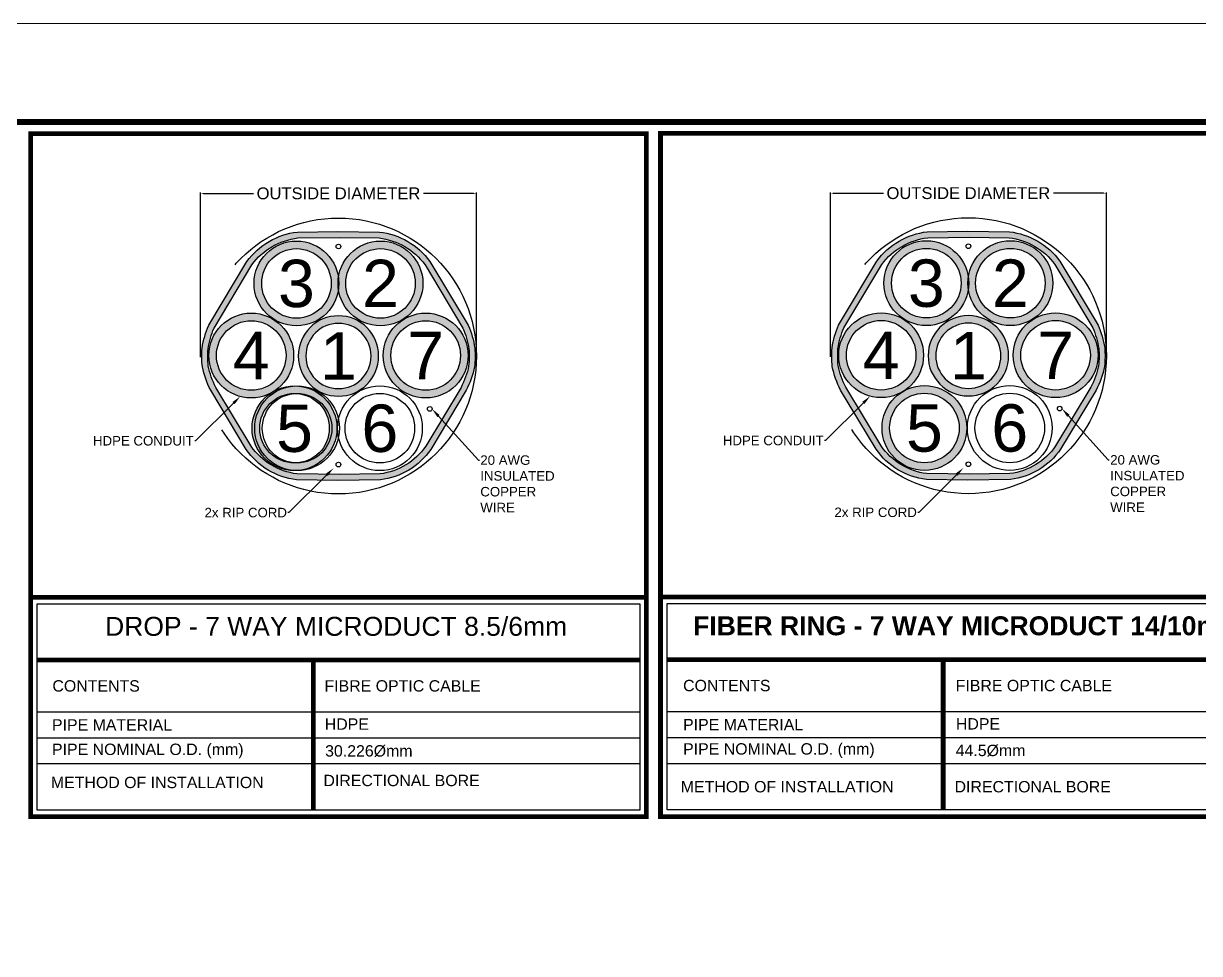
# Paper-space layout 'A-telMax Details' of a CAD drawing. Header units: metres. Extents: x 0 to 2556, y -256 to 559.
# Drawn here: x 186.1 to 434.2, y 362.6 to 558.8 of the extents above; entities that cross this region are included whole.
import ezdxf
from ezdxf import colors
from ezdxf.entities.mleader import LeaderData, LeaderLine
from ezdxf.enums import TextEntityAlignment as Align
from ezdxf.math import Vec2, Vec3

# ---------------------------------------------------------------- set-up
doc = ezdxf.new("R2010")
doc.units = ezdxf.units.M
doc.header["$LTSCALE"] = 10
doc.header["$MEASUREMENT"] = 0
doc.linetypes.add('( Dashed )', pattern=[0.75, 0.5, -0.25])
doc.layers.add('Details Drawings', color=7, linetype='Continuous')
doc.layers.add('VIEWPORT', color=1, linetype='Continuous', lineweight=0, plot=False)
doc.styles.add('ARIAL', font='arial.ttf')
doc.styles.get("Standard").update_dxf_attribs({"font": 'arial.ttf'})
doc.dimstyles.new('VIANET- 1 TO 500', dxfattribs={"dimtxt": 1, "dimasz": 0.6, "dimexe": 0.18, "dimexo": 0.06, "dimgap": 0.3, "dimtad": 0, "dimdec": 1, "dimzin": 0, "dimdsep": 46, "dimtxsty": 'Standard', "dimcen": 0.09, "dimadec": 0, "dimazin": 0, "dimtfac": 1, "dimtdec": 1, "dimtofl": 0, "dimtmove": 0, "dimatfit": 0, "dimfxl": 0.2, "dimtfill": 1, "dimtolj": 1, "dimtzin": 0, "dimarcsym": 0})

# ---------------------------------------------------------------- blocks, each defined once
blk = doc.blocks.new('*D22')
at = {"color": 0, "lineweight": -2, "transparency": 16777216}
for p, q in [((-98.3896780937714, 410.7218979039029), (-98.3896780937714, 445.4333904801552)), ((-40.17294199777075, 411.0169464554348), (-40.17294199777075, 445.4333904801552))]:
    blk.add_line(p, q, dxfattribs=at)
at = {"color": 0, "linetype": 'Continuous', "lineweight": -2, "transparency": 16777216}
for p, q in [((-97.78967809377141, 445.2533904801554), (-86.74450922721718, 445.2533904801554)), ((-40.77294199777075, 445.2533904801554), (-51.81811086432496, 445.2533904801554))]:
    blk.add_line(p, q, dxfattribs=at)
at = {"color": 0, "transparency": 16777216}
for points in [[(-97.78967809377141, 445.3533904801552), (-97.78967809377141, 445.1533904801553), (-98.3896780937714, 445.2533904801554)], [(-40.77294199777075, 445.3533904801552), (-40.77294199777075, 445.1533904801553), (-40.17294199777075, 445.2533904801554)]]:
    blk.add_solid(points, dxfattribs=at)
at = {"layer": 'Defpoints', "color": 0, "transparency": 16777216}
for p in [(-40.17294199777075, 445.2533904801554), (-98.3896780937714, 410.6618979039029), (-40.17294199777075, 410.9569464554348)]:
    blk.add_point(p, dxfattribs=at)
at = {"color": 0, "transparency": 16777216, "insert": (-69.28131004577108, 445.2533904801554), "char_height": 2.5, "attachment_point": 5, "bg_fill": 3, "box_fill_scale": 1.25, "bg_fill_color": 256, "bg_fill_true_color": 13158600, "bg_fill_transparency": 0}
blk.add_mtext('\\A1;OUTSIDE DIAMETER', dxfattribs=at)
blk = doc.blocks.new('*D31')
at = {"color": 0, "lineweight": -2, "transparency": 16777216}
for p, q in [((35.8352038044111, 97.03036464420684), (35.8352038044111, 131.7418572204591)), ((94.05193990041174, 97.32541319573868), (94.05193990041174, 131.7418572204591))]:
    blk.add_line(p, q, dxfattribs=at)
at = {"color": 0, "linetype": 'Continuous', "lineweight": -2, "transparency": 16777216}
for p, q in [((36.4352038044111, 131.5618572204591), (47.4803726709653, 131.5618572204591)), ((93.45193990041176, 131.5618572204591), (82.40677103385755, 131.5618572204591))]:
    blk.add_line(p, q, dxfattribs=at)
at = {"color": 0, "transparency": 16777216}
for points in [[(36.4352038044111, 131.6618572204591), (36.4352038044111, 131.4618572204591), (35.8352038044111, 131.5618572204591)], [(93.45193990041176, 131.6618572204591), (93.45193990041176, 131.4618572204591), (94.05193990041174, 131.5618572204591)]]:
    blk.add_solid(points, dxfattribs=at)
at = {"layer": 'Defpoints', "color": 0, "transparency": 16777216}
for p in [(94.05193990041174, 131.5618572204591), (35.8352038044111, 96.97036464420685), (94.05193990041174, 97.26541319573867)]:
    blk.add_point(p, dxfattribs=at)
at = {"color": 0, "transparency": 16777216, "insert": (64.94357185241142, 131.5618572204591), "char_height": 2.5, "attachment_point": 5, "bg_fill": 3, "box_fill_scale": 1.25, "bg_fill_color": 256, "bg_fill_true_color": 13158600, "bg_fill_transparency": 0}
blk.add_mtext('\\A1;OUTSIDE DIAMETER', dxfattribs=at)
blk = doc.blocks.new('*U270')
at = {"color": 7, "const_width": 1.207356550814765}
blk.add_lwpolyline([(722.0481283704057, 538.0250093943907), (21.5, 538.0250093943923), (21.5, 20.77500939439051), (842.0996135448786, 20.7750093850118), (842.0996135448786, 538.0250093943905)], dxfattribs=at)
at = {"color": 7, "const_width": 0.9999999999999998}
blk.add_lwpolyline([(21.5, 538.0250093943923), (842.0996135448786, 538.0250093943905), (842.0996135448786, 20.77500939439233), (21.5, 20.77500939439051)], close=True, dxfattribs=at)
at = {"layer": 'VIEWPORT'}
blk.add_lwpolyline([(0, 558.800018788781), (863.5996135448787, 558.800018788781), (863.5996135448804, 1.819e-12), (0, 0)], close=True, dxfattribs=at)
at = {"color": 7, "ltscale": 3}
for tag, p in [('KS', (737.0545629669266, 94.57891486703373)), ('ASBUILT_DATE', (797.0803061486289, 93.98015602985652)), ('DRAWN_BY', (737.0545629669264, 87.49923546962965)), ('DESIGNED_BY', (737.0545629669264, 80.53804023957672)), ('DESIGN_SCALE', (797.0803061451735, 74.10602704826671))]:
    blk.add_attdef(tag, text='', height=2, dxfattribs=at).set_placement(p, align=Align.TOP_LEFT)
blk = doc.blocks.new('d7WayDrop')
blk.add_wipeout([(0, 144.1169616083863), (0, 0), (129.88564836768023, 6.110667527536862e-13), (129.88564836768023, 144.116961608387)])
h = blk.add_hatch(color=8)
h.dxf.hatch_style = 1
h.paths.add_polyline_path([(51.62471371790719, 89.94900786297006, -0.0337662239928018), (50.58740864737263, 89.3317879539046, 0.2464497693935527), (46.72367194936765, 81.96910499749129, 1), (64.6176349680872, 81.96910499749129, 0.559372205658673)])
h.paths.add_polyline_path([(63.00688337514083, 81.96910499749129, -1), (48.33442354231403, 81.96910499749129, -1)], flags=16)
h = blk.add_hatch(color=180)
h.dxf.hatch_style = 1
h.paths.add_polyline_path([(84.40595570348704, 77.49779929996686), (87.60003191348095, 82.8195653397894), (86.71858747732635, 83.79186411377223), (83.3494596486803, 78.17843823300905, -0.2132415897036117), (73.71777361786233, 72.33768385995222), (65.08764479659521, 72.21821211246618), (56.1678747498181, 72.33768385995222, -0.2132415897036122), (46.53618871900016, 78.17843823300909), (41.72724554175317, 86.19079260578009), (40.81037478164796, 85.27751891301705), (45.4796926641934, 77.49779929996686, 0.2152038058761018), (56.08217645272748, 71.08262051879228), (64.7806159290592, 70.962203108327), (73.80347191495275, 71.08262051879228, 0.2152038058761021)])
at = {"flags": 128}
for points in [[(64.78061592905897, 70.96220310832689), (56.08217645272748, 71.08262051879217, -0.2152038058761009), (45.4796926641934, 77.49779929996679), (37.98990282428213, 89.9768093782901, -0.0727315386270875), (36.2334023540277, 94.93631904959636, -0.0465365873897718), (36.18380704665651, 98.89375539252921, -0.0658599256682392), (37.5723053984234, 103.685315830401), (45.63638728574618, 117.1732796219508, -0.2087093082942889), (56.28442862378824, 123.3632251093348), (64.78339121526754, 123.4620988988946), (73.60121974389176, 123.3632251093348, -0.2087093082942889), (84.24926108193404, 117.1732796219508), (92.31334296925684, 103.685315830401, -0.0658599256682392), (93.70184132102371, 98.89375539252921, -0.0465365873897718), (93.65224601365276, 94.93631904959636, -0.0727315386270875), (91.89574554339814, 89.9768093782901), (84.40595570348681, 77.49779929996679, -0.2152038058761009), (73.80347191495275, 71.08262051879217)], [(65.08764479659521, 72.21821211246618), (56.16787474981788, 72.33768385995211, -0.2132415897036112), (46.53618871899993, 78.17843823300905), (39.08502359445379, 90.59309427435484, -0.0713936647414002), (37.47667077833285, 95.12482886496878, -0.0452797674451233), (37.43237446750686, 98.74881782644744, -0.0641444607073559), (38.69155766843732, 103.1095065418595), (46.6836023073356, 116.4769810065438, -0.2064707663756685), (56.36544118580968, 122.1079532274419), (65.08764479659521, 122.2060545415442), (73.52020718187055, 122.1079532274419, -0.2064707663756685), (83.20204606034463, 116.4769810065438), (91.19409069924292, 103.1095065418595, -0.0641444607073559), (92.45327390017336, 98.74881782644744, -0.0452797674451233), (92.4089775893474, 95.12482886496878, -0.0713936647414002), (90.80062477322643, 90.59309427435484), (83.3494596486803, 78.17843823300905, -0.2132415897036112), (73.71777361786233, 72.33768385995211)]]:
    blk.add_lwpolyline(points, format="xyb", close=True, dxfattribs=at)
for points in [[(64.94282418384, 88.7292997353511, 0.9999999999999998), (64.94282418384, 105.6885638134823, 0.9999999999999998)], [(64.94282418384, 90.32929973535113, 0.9999999999999998), (64.94282418384, 104.0885638134824, 0.9999999999999998)]]:
    blk.add_lwpolyline(points, format="xyb", close=True)
at = {"const_width": 1, "flags": 128}
for points in [[(129.8856483676804, 46.29838779364525), (0, 46.29838779364547)], [(1.371455499448302, 33.08808682419193), (128.5141928682324, 33.08808682419193)], [(59.62330584749315, 33.08808682419193), (59.62330584749315, 1.371455499448472)]]:
    blk.add_lwpolyline(points, dxfattribs=at)
blk.add_lwpolyline([(1.371455499448302, 44.92693229419717), (128.5141928682324, 44.92693229419717), (128.5141928682324, 1.371455499448472), (1.371455499448302, 1.371455499448472)], close=True)
for points in [[(1.371455499448302, 22.11644282860596), (128.5141928682324, 22.11644282860596)], [(1.371455499448302, 16.63062083081297), (128.5141928682324, 16.63062083081297)], [(128.5141928682324, 11.14479883302005), (1.371455499448302, 11.14479883302005)]]:
    blk.add_lwpolyline(points)
at = {"linetype": '( Dashed )', "ltscale": 15}
blk.add_circle((64.94282418384023, 97.2089317744168), 29.10911571657143, dxfattribs=at)
for centre, radius in [((56.07951146943787, 112.522800033348), 8.946981509359752), ((56.07951146943787, 112.522800033348), 7.336229916413425), ((73.80613689824212, 112.522800033348), 8.946981509359752), ((73.80613689824212, 112.522800033348), 7.336229916413425), ((46.54146890655238, 97.31169081938343), 8.946981509359752), ((46.54146890655238, 97.31169081938343), 7.336229916413425), ((83.34417946112784, 97.31169081938343), 8.946981509359752), ((83.34417946112784, 97.31169081938343), 7.336229916413425), ((55.67065345872743, 81.96910499749129), 8.946981509359752), ((56.21096682838446, 81.96910499749129), 8.946981509359752), ((73.67468153929578, 81.96910499749129), 8.946981509359752), ((73.67468153929578, 81.96910499749129), 8.946981509359752), ((55.67065345872743, 81.96910499749129), 7.336229916413425), ((56.21096682838446, 81.96910499749129), 7.336229916413425), ((73.67468153929578, 81.96910499749129), 7.336229916413425), ((73.67468153929578, 81.96910499749129), 7.336229916413425), ((84.20572312214222, 86.04821841110036), 0.4891118321988938), ((64.94282418384, 74.30476511001007), 0.4891118321988938)]:
    blk.add_circle(centre, radius)
at = {"ltscale": 1.5, "style": 'ARIAL'}
for s, p in [('5', (55.67065345872743, 81.96910499749129)), ('6', (73.67468153929578, 81.96910499749129))]:
    blk.add_text(s, height=10, dxfattribs=at).set_placement(p, align=Align.MIDDLE_CENTER)
for s, height, p in [('DROP - 7 WAY MICRODUCT 8.5/6mm', 4, (15.71090058220289, 38.16883706619512)), ('CONTENTS', 2.400047124034414, (4.594894923012503, 26.40142269442038)), ('PIPE MATERIAL', 2.400047124034414, (4.503215087442299, 18.1743268376519)), ('HDPE', 2.400047124034414, (62.04819187156265, 18.33855178564909)), ('PIPE NOMINAL O.D. (mm)', 2.400047124034414, (4.503215087442299, 13.01920710388009)), ('30.226Ømm', 2.400047124034414, (62.12653286589742, 12.69177911970087)), ('METHOD OF INSTALLATION', 2.400047124034414, (4.274503833198678, 6.032858864999354)), ('DIRECTIONAL BORE', 2.400047124034414, (61.7701246978239, 6.446032021427697))]:
    blk.add_text(s, height=height).set_placement(p)
at = {"color": 7}
blk.add_text('FIBRE OPTIC CABLE', height=2.400047124034414, dxfattribs=at).set_placement((61.99228739238392, 26.40142269442038))
ml = blk.add_multileader_mtext('Standard')
ml.set_content('HDPE CONDUIT', color=256)
ml.set_leader_properties()
ml.build(insert=Vec2(0, 0))
ml.multileader.update_dxf_attribs({"dogleg_length": 0.25, "arrow_head_size": 2})
ctx = ml.context
ctx.base_point, ctx.char_height, ctx.arrow_head_size, ctx.landing_gap_size, ctx.plane_origin, ctx.plane_x_axis, ctx.plane_y_axis = Vec3(13.22751162973403, 79.30453868737244), 2, 2, 0.2, Vec3(44.21791624499883, 88.67169190978778), Vec3(1, -2e-16), Vec3(2e-16, 1)
ctx.text_align_type = 2
notes = []
notes.append((ctx, [(0, (1, 1, 0), (34.81386906493185, 79.30453868737244), (-1, 2e-16), 0.2, [(0, [(44.21791624499899, 88.67169190978782)], 0, [])])]))
ctx.mtext.insert, ctx.mtext.text_direction, ctx.mtext.alignment, ctx.mtext.flow_direction = Vec3(34.41386906493185, 80.32159189337516), Vec3(1, -2e-16), 3, 5
ml = blk.add_multileader_mtext('Standard')
ml.set_content('20 AWG INSULATED COPPER WIRE', color=256)
ml.set_leader_properties()
ml.build(insert=Vec2(0, 0))
ml.multileader.update_dxf_attribs({"dogleg_length": 0.25, "arrow_head_size": 2})
ctx = ml.context
ctx.base_point, ctx.char_height, ctx.arrow_head_size, ctx.landing_gap_size, ctx.plane_origin, ctx.plane_x_axis, ctx.plane_y_axis = Vec3(94.66465682061673, 75.24737348368252), 2, 2, 0.2, Vec3(114.1546521589378, 84.61452670609788), Vec3(1, -2e-16), Vec3(2e-16, 1)
notes.append((ctx, [(1, (1, 1, 0), (94.46465682061672, 75.24737348368252), (1, -2e-16), 0.2, [(0, [(84.69427547833175, 86.02483081484718)], 0, [])])]))
ctx.mtext.insert, ctx.mtext.text_direction, ctx.mtext.width, ctx.mtext.flow_direction = Vec3(94.86465682061657, 76.24737348368252), Vec3(1, -2e-16), 15.44914375109147, 5
ml = blk.add_multileader_mtext('Standard')
ml.set_content('2x RIP CORD', color=256)
ml.set_leader_properties()
ml.build(insert=Vec2(0, 0))
ml.multileader.update_dxf_attribs({"dogleg_length": 0.25, "arrow_head_size": 2})
ctx = ml.context
ctx.base_point, ctx.char_height, ctx.arrow_head_size, ctx.landing_gap_size, ctx.plane_origin, ctx.plane_x_axis, ctx.plane_y_axis = Vec3(36.71755272137192, 64.15796494522112), 2, 2, 0.2, Vec3(63.87848939666423, 73.52511816763638), Vec3(1, -2e-16), Vec3(2e-16, 1)
ctx.text_align_type = 2
notes.append((ctx, [(0, (1, 1, 0), (54.47444221659703, 64.15796494522112), (-1, 2e-16), 0.2, [(0, [(63.87848939666423, 73.52511816763638)], 0, [])])]))
ctx.mtext.insert, ctx.mtext.text_direction, ctx.mtext.alignment, ctx.mtext.flow_direction = Vec3(54.07444221659694, 65.17501815122387), Vec3(1, -2e-16), 3, 5
for ctx, leaders in notes:
    for number, flags, end, landing, length, lines in leaders:
        leader = LeaderData()
        leader.index, (leader.has_last_leader_line, leader.has_dogleg_vector, leader.attachment_direction) = number, flags
        leader.last_leader_point, leader.dogleg_vector, leader.dogleg_length = Vec3(end), Vec3(landing), length
        for number, points, colour, breaks in lines:
            line = LeaderLine()
            line.index, line.vertices, line.color, line.breaks = number, Vec3.list(points), colors.encode_raw_color(colour), breaks
            leader.lines.append(line)
        ctx.leaders.append(leader)
dim = blk.add_linear_dim(base=(94.05193990041151, 131.5053757991372), p1=(35.83520380441087, 96.91388322288492), p2=(94.05193990041151, 97.2089317744168), text='OUTSIDE DIAMETER', dimstyle='VIANET- 1 TO 500', override={"dimtxt": 2.5, "dimpost": 'm'})
dim.commit()
dim.dimension.update_dxf_attribs({"geometry": '*D22', "text_midpoint": (64.94357185241121, 131.5053757991372), "dimtype": 128, "insert": (134.2248818981822, -313.748014681018)})
h = blk.add_hatch(color=180)
h.dxf.hatch_style = 1
h.paths.add_polyline_path([(73.60121974389199, 123.3632251093349), (64.78339121526754, 123.4620988988947), (56.28442862378847, 123.3632251093349, 0.2087093082942895), (45.63638728574642, 117.173279621951), (37.57230539842363, 103.6853158304011, 0.0658599256682383), (36.18380704665651, 98.89375539252937, 0.0465365873897723), (36.2334023540277, 94.93631904959653, 0.0727315386270877), (37.98990282428235, 89.97680937829021), (40.81037478164796, 85.27751891301705), (41.72724554175317, 86.19079260578009), (39.08502359445379, 90.59309427435484, -0.0713936647414006), (37.47667077833285, 95.12482886496878, -0.0452797674451228), (37.43237446750686, 98.74881782644749, -0.0641444607073565), (38.69155766843732, 103.1095065418595), (46.6836023073356, 116.4769810065438, -0.2064707663756693), (56.36544118580974, 122.1079532274421), (65.08764479659521, 122.2060545415443), (73.52020718187055, 122.1079532274421, -0.2064707663756688), (83.20204606034463, 116.4769810065438), (91.19409069924315, 103.1095065418595, -0.0641444607073561), (92.45327390017336, 98.74881782644752, -0.0452797674451235), (92.4089775893474, 95.12482886496878, -0.0713936647413998), (90.80062477322643, 90.59309427435484), (86.71858747732635, 83.79186411377223), (87.60003191348095, 82.8195653397894), (91.89574554339814, 89.97680937829017, 0.0727315386270869), (93.65224601365276, 94.93631904959636, 0.0465365873897722), (93.70184132102371, 98.89375539252927, 0.0658599256682396), (92.31334296925684, 103.6853158304011), (84.24926108193404, 117.173279621951, 0.208709308294289)])
h = blk.add_hatch(color=102)
h.dxf.hatch_style = 1
h.paths.add_polyline_path([(47.13252996007832, 112.5228000333482, 0.933805803454355), (64.94282418384023, 111.3020765365877, -0.034230012355637), (64.85915538888258, 112.5228000333482, -0.034230012355637), (64.94282418384023, 113.7435235301085, 0.933805803454355)])
h.paths.add_polyline_path([(63.4157413858515, 112.5228000333482, -1), (48.7432815530247, 112.5228000333482, -1)], flags=16)
h = blk.add_hatch(color=30)
h.dxf.hatch_style = 1
h.paths.add_polyline_path([(82.75311840760213, 112.5228000333482, 0.9338058034543499), (64.94282418384023, 113.7435235301085, -0.0342300123556361), (65.02649297879789, 112.5228000333482, -0.0342300123556376), (64.94282418384023, 111.3020765365877, 0.9338058034543524)])
h.paths.add_polyline_path([(66.46990698182896, 112.5228000333482, -1), (81.14236681465576, 112.5228000333482, -1)], flags=16)
h = blk.add_hatch(color=25)
h.dxf.hatch_style = 1
h.paths.add_polyline_path([(37.59448739719261, 97.31169081938343, 1), (55.48845041591215, 97.31169081938343, 1)])
h.paths.add_polyline_path([(53.87769882296578, 97.31169081938343, -1), (39.20523899013897, 97.31169081938343, -1)], flags=16)
h = blk.add_hatch(color=180)
h.dxf.hatch_style = 1
h.paths.add_polyline_path([(64.94282418384023, 105.6885638134824, 1), (64.94282418384023, 88.7292997353511, 1)])
h.paths.add_polyline_path([(64.94282418384023, 90.32929973535113, -1), (64.94282418384023, 104.0885638134824, -1)], flags=16)
h = blk.add_hatch(color=240)
h.dxf.hatch_style = 1
h.paths.add_polyline_path([(74.39719795176832, 97.31169081938343, 1), (92.29116097048787, 97.31169081938343, 1)])
h.paths.add_polyline_path([(90.68040937754148, 97.31169081938343, -1), (76.00794954471468, 97.31169081938343, -1)], flags=16)
at = {"const_width": 1, "flags": 128}
blk.add_lwpolyline([(0, 144.1169616083863), (129.8856483676802, 144.116961608387), (129.8856483676802, 6.253e-13), (0, 0)], close=True, dxfattribs=at)
for points in [[(64.94282418384023, 88.7292997353511, 0.9999999999999998), (64.94282418384023, 105.6885638134824, 0.9999999999999998)], [(64.94282418384023, 90.32929973535113, 0.9999999999999998), (64.94282418384023, 104.0885638134824, 0.9999999999999998)]]:
    blk.add_lwpolyline(points, format="xyb", close=True)
for centre, radius in [((56.0795114694381, 112.5228000333482), 8.946981509359752), ((56.0795114694381, 112.5228000333482), 7.336229916413425), ((64.94282418384, 120.3186165287567), 0.4891118321988938), ((73.80613689824236, 112.5228000333482), 8.946981509359752), ((73.80613689824236, 112.5228000333482), 7.336229916413425), ((46.54146890655238, 97.31169081938343), 8.946981509359752), ((83.34417946112806, 97.31169081938343), 8.946981509359752), ((83.34417946112806, 97.31169081938343), 7.336229916413425)]:
    blk.add_circle(centre, radius)
at = {"ltscale": 1.5, "style": 'ARIAL'}
for s, p in [('3', (56.07951146943787, 112.522800033348)), ('2', (73.80613689824236, 112.5228000333482)), ('4', (46.54146890655238, 97.31169081938343)), ('1', (64.94282418384023, 97.2089317744168)), ('7', (83.34417946112806, 97.31169081938343))]:
    blk.add_text(s, height=10, dxfattribs=at).set_placement(p, align=Align.MIDDLE_CENTER)
blk = doc.blocks.new('d7WayFiberRing')
blk.add_wipeout([(0, 144.1734430297082), (129.88564836768023, 144.1734430297089), (129.88564836768023, 5.542233338928781e-13), (0, 0)])
h = blk.add_hatch(color=8)
h.dxf.hatch_style = 1
h.paths.add_polyline_path([(51.62471371790719, 90.0054892842919, -0.0337662239928018), (50.58740864737263, 89.38826937522651, 0.2464497693935527), (46.72367194936765, 82.02558641881319, 1), (64.6176349680872, 82.02558641881319, 0.559372205658673)])
h.paths.add_polyline_path([(63.00688337514083, 82.02558641881319, -1), (48.33442354231403, 82.02558641881319, -1)], flags=16)
h = blk.add_hatch(color=30)
h.dxf.hatch_style = 1
h.paths.add_polyline_path([(84.40595570348704, 77.55428072128882), (87.60003191348095, 82.8760467611113), (86.71858747732635, 83.84834553509415), (83.3494596486803, 78.23491965433095, -0.2132415897036117), (73.71777361786233, 72.39416528127413), (65.08764479659521, 72.27469353378808), (56.1678747498181, 72.39416528127413, -0.2132415897036122), (46.53618871900016, 78.23491965433107), (41.72724554175317, 86.24727402710198), (40.81037478164796, 85.33400033433895), (45.4796926641934, 77.55428072128882, 0.2152038058761018), (56.08217645272748, 71.13910194011419), (64.7806159290592, 71.01868452964891), (73.80347191495275, 71.13910194011419, 0.2152038058761021)])
at = {"const_width": 1, "flags": 128}
blk.add_lwpolyline([(0, 144.1734430297082), (129.8856483676802, 144.1734430297089), (129.8856483676802, 5.684e-13), (0, 0)], close=True, dxfattribs=at)
at = {"flags": 128}
for points in [[(64.7806159290592, 71.01868452964891), (56.08217645272748, 71.13910194011419, -0.2152038058761009), (45.4796926641934, 77.5542807212887), (37.98990282428235, 90.03329079961212, -0.0727315386270875), (36.2334023540277, 94.99280047091837, -0.0465365873897718), (36.18380704665651, 98.95023681385125, -0.0658599256682392), (37.57230539842363, 103.741797251723), (45.63638728574642, 117.2297610432729, -0.2087093082942889), (56.28442862378847, 123.4197065306569), (64.78339121526754, 123.5185803202166), (73.60121974389199, 123.4197065306569, -0.2087093082942889), (84.24926108193404, 117.2297610432729), (92.31334296925684, 103.741797251723, -0.0658599256682392), (93.70184132102371, 98.95023681385125, -0.0465365873897718), (93.65224601365276, 94.99280047091837, -0.0727315386270875), (91.89574554339814, 90.03329079961212), (84.40595570348704, 77.5542807212887, -0.2152038058761009), (73.80347191495275, 71.13910194011419)], [(65.08764479659521, 72.27469353378808), (56.1678747498181, 72.39416528127413, -0.2132415897036112), (46.53618871900016, 78.23491965433095), (39.08502359445379, 90.64957569567673, -0.0713936647414002), (37.47667077833285, 95.18131028629068, -0.0452797674451233), (37.43237446750686, 98.80529924776943, -0.0641444607073559), (38.69155766843732, 103.1659879631814), (46.6836023073356, 116.5334624278657, -0.2064707663756685), (56.36544118580968, 122.1644346487639), (65.08764479659521, 122.2625359628662), (73.52020718187055, 122.1644346487639, -0.2064707663756685), (83.20204606034463, 116.5334624278657), (91.19409069924315, 103.1659879631814, -0.0641444607073559), (92.45327390017336, 98.80529924776943, -0.0452797674451233), (92.4089775893474, 95.18131028629068, -0.0713936647414002), (90.80062477322643, 90.64957569567673), (83.3494596486803, 78.23491965433095, -0.2132415897036112), (73.71777361786233, 72.39416528127413)]]:
    blk.add_lwpolyline(points, format="xyb", close=True, dxfattribs=at)
for points in [[(64.94282418384023, 88.785781156673, 0.9999999999999998), (64.94282418384023, 105.7450452348043, 0.9999999999999998)], [(64.94282418384023, 90.38578115667305, 0.9999999999999998), (64.94282418384023, 104.1450452348043, 0.9999999999999998)]]:
    blk.add_lwpolyline(points, format="xyb", close=True)
at = {"const_width": 1, "flags": 128}
for points in [[(2.274e-13, 46.3548692149667), (129.8856483676802, 46.3548692149667)], [(1.371455499448302, 33.14456824551303), (128.5141928682321, 33.14456824551303)], [(59.62330584749338, 33.14456824551314), (59.62330584749338, 1.427936920769639)]]:
    blk.add_lwpolyline(points, dxfattribs=at)
at = {"flags": 128}
blk.add_lwpolyline([(1.371455499448302, 44.98341371551828), (128.5141928682321, 44.98341371551805), (128.5141928682325, 1.427936920769639), (1.371455499448643, 1.427936920769639)], close=True, dxfattribs=at)
for points in [[(1.371455499448302, 22.17292424992706), (128.5141928682321, 22.17292424992706)], [(1.371455499448302, 16.68710225213419), (128.5141928682321, 16.68710225213419)], [(1.371455499448302, 11.20128025434121), (128.5141928682321, 11.20128025434121)]]:
    blk.add_lwpolyline(points, dxfattribs=at)
at = {"linetype": '( Dashed )', "ltscale": 15}
blk.add_circle((64.94282418384046, 97.26541319573867), 29.10911571657143, dxfattribs=at)
for centre, radius in [((56.0795114694381, 112.5792814546701), 8.946981509359752), ((56.0795114694381, 112.5792814546701), 7.336229916413425), ((64.94282418384023, 120.3750979500787), 0.4891118321988938), ((73.80613689824236, 112.5792814546701), 8.946981509359752), ((73.80613689824236, 112.5792814546701), 7.336229916413425), ((46.54146890655238, 97.36817224070533), 8.946981509359752), ((46.54146890655238, 97.36817224070533), 7.336229916413425), ((83.34417946112806, 97.36817224070533), 8.946981509359752), ((83.34417946112806, 97.36817224070533), 7.336229916413425), ((55.67065345872743, 82.02558641881319), 8.946981509359752), ((55.67065345872743, 82.02558641881319), 7.336229916413425), ((73.67468153929578, 82.02558641881319), 8.946981509359752), ((73.67468153929578, 82.02558641881319), 8.946981509359752), ((73.67468153929578, 82.02558641881319), 7.336229916413425), ((73.67468153929578, 82.02558641881319), 7.336229916413425), ((84.20572312214244, 86.1046998324223), 0.4891118321988938), ((64.94282418384023, 74.36124653133197), 0.4891118321988938)]:
    blk.add_circle(centre, radius)
at = {"ltscale": 1.5, "style": 'ARIAL'}
for s, p in [('5', (55.67065345872743, 82.02558641881319)), ('6', (73.67468153929578, 82.02558641881319))]:
    blk.add_text(s, height=10, dxfattribs=at).set_placement(p, align=Align.MIDDLE_CENTER)
at = {"insert": (64.94282418384023, 40.22395423103683), "char_height": 4, "attachment_point": 5}
blk.add_mtext_dynamic_manual_height_columns('{\\fArial|b1|i0|c0|p34;FIBER RING - 7 WAY MICRODUCT 14/10mm}', width=159.6979491852389, gutter_width=6.25, heights=[0], dxfattribs=at)
at = {"char_height": 2.400047124034414, "attachment_point": 4}
for s, insert, width in [('CONTENTS', (4.761883194943948, 27.65874624772005), 112.0261995928462), ('{\\C7;FIBRE OPTIC CABLE }', (62.26732689909477, 27.65874624772005), 59.79660265552599), ('PIPE MATERIAL', (4.761883194943948, 19.43001325103068), 112.0261995928462), ('HDPE', (62.31668281858969, 19.59505676898834), 65.46873332556383), ('PIPE NOMINAL O.D. (mm)', (4.761883194943948, 13.9441912532377), 112.0261995928462), ('44.5%%Cmm', (62.26732689909477, 13.9441912532377), 112.0261995928462), ('METHOD OF INSTALLATION', (4.274503833198878, 6.314608587555426), 112.0261995928462), ('DIRECTIONAL BORE', (62.02879280532579, 6.314608587555426), 63.99901259235647)]:
    blk.add_mtext(s, dxfattribs=dict(at, insert=insert, width=width))
ml = blk.add_multileader_mtext('Standard')
ml.set_content('HDPE CONDUIT', color=256)
ml.set_leader_properties()
ml.build(insert=Vec2(0, 0))
ml.multileader.update_dxf_attribs({"dogleg_length": 0.25, "arrow_head_size": 2})
ctx = ml.context
ctx.base_point, ctx.char_height, ctx.arrow_head_size, ctx.landing_gap_size, ctx.plane_origin, ctx.plane_x_axis, ctx.plane_y_axis = Vec3(13.22751162973403, 79.36102010869443), 2, 2, 0.2, Vec3(44.21791624499905, 88.7281733311097), Vec3(1, -1e-16), Vec3(1e-16, 1)
ctx.text_align_type = 2
notes = []
notes.append((ctx, [(0, (1, 1, 0), (34.81386906493185, 79.36102010869443), (-1, 1e-16), 0.2, [(0, [(44.21791624499899, 88.72817333110972)], 0, [])])]))
ctx.mtext.insert, ctx.mtext.text_direction, ctx.mtext.alignment, ctx.mtext.flow_direction = Vec3(34.41386906493185, 80.37807331469719), Vec3(1, -1e-16), 3, 5
ml = blk.add_multileader_mtext('Standard')
ml.set_content('20 AWG INSULATED COPPER WIRE', color=256)
ml.set_leader_properties()
ml.build(insert=Vec2(0, 0))
ml.multileader.update_dxf_attribs({"dogleg_length": 0.25, "arrow_head_size": 2})
ctx = ml.context
ctx.base_point, ctx.char_height, ctx.arrow_head_size, ctx.landing_gap_size, ctx.plane_origin, ctx.plane_x_axis, ctx.plane_y_axis = Vec3(94.66465682061673, 75.30385490500453), 2, 2, 0.2, Vec3(114.1546521589378, 84.67100812741978), Vec3(1, -1e-16), Vec3(1e-16, 1)
notes.append((ctx, [(1, (1, 1, 0), (94.46465682061672, 75.30385490500453), (1, -1e-16), 0.2, [(0, [(84.69427547833196, 86.08131223616921)], 0, [])])]))
ctx.mtext.insert, ctx.mtext.text_direction, ctx.mtext.width, ctx.mtext.flow_direction = Vec3(94.8646568206168, 76.30385490500453), Vec3(1, -1e-16), 15.44914375109147, 5
ml = blk.add_multileader_mtext('Standard')
ml.set_content('2x RIP CORD', color=256)
ml.set_leader_properties()
ml.build(insert=Vec2(0, 0))
ml.multileader.update_dxf_attribs({"dogleg_length": 0.25, "arrow_head_size": 2})
ctx = ml.context
ctx.base_point, ctx.char_height, ctx.arrow_head_size, ctx.landing_gap_size, ctx.plane_origin, ctx.plane_x_axis, ctx.plane_y_axis = Vec3(36.71755272137192, 64.21444636654303), 2, 2, 0.2, Vec3(63.87848939666423, 73.58159958895838), Vec3(1, -1e-16), Vec3(1e-16, 1)
ctx.text_align_type = 2
notes.append((ctx, [(0, (1, 1, 0), (54.47444221659703, 64.21444636654303), (-1, 1e-16), 0.2, [(0, [(63.87848939666423, 73.58159958895838)], 0, [])])]))
ctx.mtext.insert, ctx.mtext.text_direction, ctx.mtext.alignment, ctx.mtext.flow_direction = Vec3(54.07444221659716, 65.23149957254577), Vec3(1, -1e-16), 3, 5
for ctx, leaders in notes:
    for number, flags, end, landing, length, lines in leaders:
        leader = LeaderData()
        leader.index, (leader.has_last_leader_line, leader.has_dogleg_vector, leader.attachment_direction) = number, flags
        leader.last_leader_point, leader.dogleg_vector, leader.dogleg_length = Vec3(end), Vec3(landing), length
        for number, points, colour, breaks in lines:
            line = LeaderLine()
            line.index, line.vertices, line.color, line.breaks = number, Vec3.list(points), colors.encode_raw_color(colour), breaks
            leader.lines.append(line)
        ctx.leaders.append(leader)
dim = blk.add_linear_dim(base=(94.05193990041174, 131.5618572204591), p1=(35.8352038044111, 96.97036464420685), p2=(94.05193990041174, 97.26541319573867), text='OUTSIDE DIAMETER', dimstyle='VIANET- 1 TO 500', override={"dimtxt": 2.5, "dimpost": 'm'})
dim.commit()
dim.dimension.update_dxf_attribs({"geometry": '*D31', "text_midpoint": (64.94357185241142, 131.5618572204591), "dimtype": 160})
h = blk.add_hatch(color=30)
h.dxf.hatch_style = 1
h.paths.add_polyline_path([(73.60121974389199, 123.4197065306569), (64.78339121526754, 123.5185803202166), (56.28442862378847, 123.4197065306569, 0.2087093082942895), (45.63638728574642, 117.2297610432729), (37.57230539842363, 103.741797251723, 0.0658599256682383), (36.18380704665651, 98.95023681385136, 0.0465365873897723), (36.2334023540277, 94.99280047091848, 0.0727315386270877), (37.98990282428235, 90.03329079961212), (40.81037478164796, 85.33400033433895), (41.72724554175317, 86.24727402710198), (39.08502359445379, 90.64957569567673, -0.0713936647414006), (37.47667077833285, 95.18131028629068, -0.0452797674451228), (37.43237446750686, 98.80529924776931, -0.0641444607073565), (38.69155766843732, 103.1659879631814), (46.6836023073356, 116.5334624278657, -0.2064707663756693), (56.36544118580974, 122.1644346487639), (65.08764479659521, 122.2625359628662), (73.52020718187055, 122.1644346487639, -0.2064707663756688), (83.20204606034463, 116.5334624278657), (91.19409069924315, 103.1659879631814, -0.0641444607073561), (92.45327390017336, 98.80529924776943, -0.0452797674451235), (92.4089775893474, 95.18131028629068, -0.0713936647413998), (90.80062477322643, 90.64957569567673), (86.71858747732635, 83.84834553509415), (87.60003191348095, 82.8760467611113), (91.89574554339814, 90.033290799612, 0.0727315386270869), (93.65224601365276, 94.99280047091827, 0.0465365873897722), (93.70184132102371, 98.95023681385113, 0.0658599256682396), (92.31334296925684, 103.741797251723), (84.24926108193404, 117.2297610432729, 0.208709308294289)])
h = blk.add_hatch(color=102)
h.dxf.hatch_style = 1
h.paths.add_polyline_path([(47.13252996007832, 112.5792814546701, 0.933805803454355), (64.94282418384023, 111.3585579579097, -0.034230012355637), (64.85915538888258, 112.5792814546701, -0.034230012355637), (64.94282418384023, 113.8000049514304, 0.933805803454355)])
h.paths.add_polyline_path([(63.4157413858515, 112.5792814546701, -1), (48.7432815530247, 112.5792814546701, -1)], flags=16)
h = blk.add_hatch(color=30)
h.dxf.hatch_style = 1
h.paths.add_polyline_path([(82.75311840760213, 112.5792814546701, 0.9338058034543499), (64.94282418384023, 113.8000049514304, -0.0342300123556361), (65.02649297879789, 112.5792814546701, -0.0342300123556376), (64.94282418384023, 111.3585579579097, 0.9338058034543524)])
h.paths.add_polyline_path([(66.46990698182896, 112.5792814546701, -1), (81.14236681465576, 112.5792814546701, -1)], flags=16)
h = blk.add_hatch(color=25)
h.dxf.hatch_style = 1
h.paths.add_polyline_path([(37.59448739719261, 97.36817224070533, 1), (55.48845041591215, 97.36817224070533, 1)])
h.paths.add_polyline_path([(53.87769882296578, 97.36817224070533, -1), (39.20523899013897, 97.36817224070533, -1)], flags=16)
h = blk.add_hatch(color=180)
h.dxf.hatch_style = 1
h.paths.add_polyline_path([(64.94282418384023, 105.7450452348043, 1), (64.94282418384023, 88.785781156673, 1)])
h.paths.add_polyline_path([(64.94282418384023, 90.38578115667305, -1), (64.94282418384023, 104.1450452348043, -1)], flags=16)
h = blk.add_hatch(color=240)
h.dxf.hatch_style = 1
h.paths.add_polyline_path([(74.39719795176832, 97.36817224070533, 1), (92.29116097048787, 97.36817224070533, 1)])
h.paths.add_polyline_path([(90.68040937754148, 97.36817224070533, -1), (76.00794954471468, 97.36817224070533, -1)], flags=16)
for points in [[(64.94282418384023, 88.785781156673, 0.9999999999999998), (64.94282418384023, 105.7450452348043, 0.9999999999999998)], [(64.94282418384023, 90.38578115667305, 0.9999999999999998), (64.94282418384023, 104.1450452348043, 0.9999999999999998)]]:
    blk.add_lwpolyline(points, format="xyb", close=True)
for centre, radius in [((56.0795114694381, 112.5792814546701), 8.946981509359752), ((56.0795114694381, 112.5792814546701), 7.336229916413425), ((73.80613689824236, 112.5792814546701), 8.946981509359752), ((73.80613689824236, 112.5792814546701), 7.336229916413425), ((46.54146890655238, 97.36817224070533), 8.946981509359752), ((83.34417946112806, 97.36817224070533), 8.946981509359752), ((83.34417946112806, 97.36817224070533), 7.336229916413425)]:
    blk.add_circle(centre, radius)
at = {"ltscale": 1.5, "style": 'ARIAL'}
for s, p in [('3', (56.0795114694381, 112.5792814546701)), ('2', (73.80613689824236, 112.5792814546701)), ('4', (46.54146890655238, 97.36817224070533)), ('1', (64.94282418384023, 97.26541319573867)), ('7', (83.34417946112806, 97.36817224070533))]:
    blk.add_text(s, height=10, dxfattribs=at).set_placement(p, align=Align.MIDDLE_CENTER)

psp = doc.layouts.new('A-telMax Details')

# ---------------------------------------------------------------- block references
at = {"layer": 'Details Drawings'}
for name, p in [('d7WayDrop', (187.6154795648686, 391.4370493703282)), ('d7WayFiberRing', (320.5011279325488, 391.4370493703287))]:
    psp.add_blockref(name, p, dxfattribs=at)

# ---------------------------------------------------------------- next in the draw order: block references
at = {"color": 7}
psp.add_blockref('*U270', (0, -1.13686837721616e-13), dxfattribs=at)

doc.saveas('drawing.dxf')
